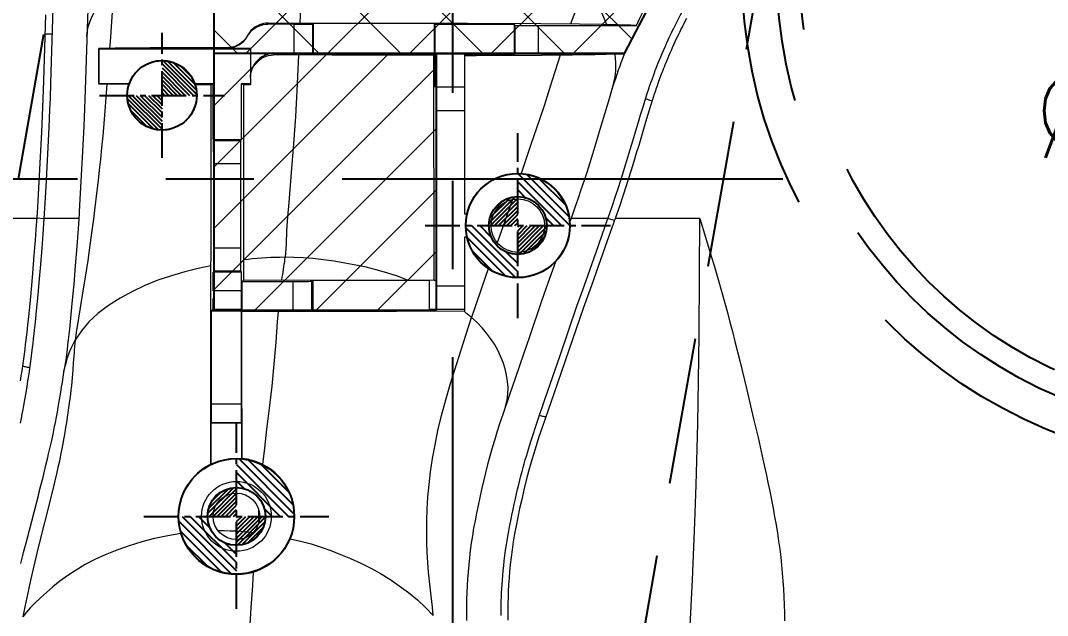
# Model space of a CAD drawing. Header units: inches. Extents: x 160917 to 162189, y -51061 to -50161.
# Drawn here: x 161493.75 to 161538.13, y -50495.07 to -50469.36 of the extents above; entities that cross this region are included whole.
import ezdxf

# ---------------------------------------------------------------- set-up
doc = ezdxf.new("R2010")
doc.units = ezdxf.units.IN
doc.header["$LTSCALE"] = 2
doc.header["$MEASUREMENT"] = 0
for name, pattern in [('CENTER', [50.8, 31.75, -6.35, 6.35, -6.35]), ('CENTER2', [1.125, 0.75, -0.125, 0.125, -0.125]), ('HIDDEN', [9.525, 6.35, -3.175])]:
    doc.linetypes.add(name, pattern=pattern)
doc.layers.get('0').update_dxf_attribs({"linetype": 'CONTINUOUS'})
for name, color, linetype in [('DEFAULT_1', 7, 'CENTER'), ('PIN', 4, 'CONTINUOUS'), ('SP', 3, 'CONTINUOUS'), ('y-cut', 7, 'CONTINUOUS'), ('壓塊', 157, 'CONTINUOUS')]:
    doc.layers.add(name, color=color, linetype=linetype)
for name, color, linetype, lineweight in [('dim', 3, 'CONTINUOUS', 15), ('PRODUCT', 1, 'CONTINUOUS', 15), ('截面', 191, 'CONTINUOUS', 15), ('枕位', 75, 'CONTINUOUS', 15)]:
    doc.layers.add(name, color=color, linetype=linetype, lineweight=lineweight)
doc.styles.get("Standard").update_dxf_attribs({"font": 'txt.shx', "width": 0.67})

# ---------------------------------------------------------------- blocks, each defined once
blk = doc.blocks.new('20160823.165622')
at = {"layer": '截面', "linetype": 'Continuous', "ltscale": 0.3}
h = blk.add_hatch(dxfattribs=at)
h.set_pattern_fill('ANSI31', color=256, scale=15, style=0)
h.set_pattern_definition([(45, (-3383.3948, 1002.8706), (-1.3258252, 1.3258252), [])])
h.paths.add_polyline_path([(-19.956, 8.321), (-19.956, -25.613), (-26.579, -25.613), (-26.579, -19.66), (-26.78, -19.66), (-26.887, -19.655), (-26.99, -19.638), (-27.091, -19.611), (-27.188, -19.574), (-27.283, -19.526), (-27.371, -19.469), (-27.452, -19.403), (-27.527, -19.327), (-27.594, -19.246), (-27.65, -19.158), (-27.699, -19.063), (-27.736, -18.966), (-27.763, -18.866), (-27.779, -18.762), (-27.785, -18.655), (-27.785, -17.942), (-30.173, -17.942), (-30.173, 5.306), (-29.472, 5.851, 0.714357), (-26.788, 6.771, 0.414214), (-28.288, 8.271), (-28.288, 9.159)])
h.paths.add_polyline_path([(-82.318, -15.099), (-82.318, -16.549), (-74.68, -16.549), (-74.68, -17.952), (-72.264, -17.952), (-72.264, 4.777, -0.888302), (-76.505, 8.261), (-82.519, 8.261), (-82.519, -15.099)])
h.paths.add_polyline_path([(-95.558, -42.617), (-85.936, -42.617), (-85.936, -31.519), (-95.558, -31.519)])
h = blk.add_hatch(dxfattribs=at)
h.set_pattern_fill('ANSI37', color=135, scale=20, style=0)
h.set_pattern_definition([(45, (-3383.3948, 1002.8706), (-1.767767, 1.767767), []), (135, (-3383.3948, 1002.8706), (-1.767767, -1.767767), [])])
h.paths.add_polyline_path([(-95.558, -26.096), (-95.558, -31.519), (-85.936, -31.519), (-77.808, -31.519), (-75.391, -26.881), (-75.896, -26.574), (-75.896, -19.66), (-74.68, -19.66), (-74.68, -17.952), (-74.68, -16.549), (-82.318, -16.549), (-82.318, -21.526), (-95.032, -21.526), (-95.032, -26.096)])
at = {"layer": 'y-cut', "linetype": 'ByBlock'}
for p, q in [((-95.558, -26.096), (-95.558, -42.617)), ((-77.808, -31.519), (-75.391, -26.881)), ((-77.808, -31.519), (-95.558, -31.519)), ((-85.936, -31.519), (-77.808, -31.519)), ((-85.936, -42.617), (-85.936, -31.519)), ((-95.558, -42.617), (-85.936, -42.617))]:
    blk.add_line(p, q, dxfattribs=at)
blk = doc.blocks.new('20151030.171830')
at = {"color": 8, "linetype": 'HIDDEN'}
blk.add_circle((0, 0), 21.5, dxfattribs=at)
at = {"layer": 'SP', "linetype": 'HIDDEN'}
for radius in [20, 19]:
    blk.add_circle((0, 0), radius, dxfattribs=at)
at = {"layer": 'dim', "insert": (-5.289, -6.05), "char_height": 4.0633, "attachment_point": 5}
blk.add_mtext('Ø40', dxfattribs=at)

msp = doc.modelspace()

# ---------------------------------------------------------------- hatches: boundary and pattern name
at = {"layer": 'PIN', "linetype": 'Continuous'}
h = msp.add_hatch(dxfattribs=at)
h.set_pattern_fill('ANSI31', color=3, angle=90, style=0)
h.set_pattern_definition([(135, (161705.14777, -50486.8329), (-0.08838835, -0.08838835), [])])
h.paths.add_polyline_path([(161499.866, -50472.593), (161498.366, -50472.593, 0.414214), (161499.866, -50474.093)])
h.paths.add_polyline_path([(161499.866, -50471.093), (161499.866, -50472.593), (161501.366, -50472.593, 0.414214)])
h = msp.add_hatch(dxfattribs=at)
h.set_pattern_fill('ANSI31', color=105, scale=2, angle=90, style=0)
h.set_pattern_definition([(135, (161720.52427, -50492.4609), (-0.1767767, -0.1767767), [])])
h.paths.add_polyline_path([(161515.242, -50475.971, -0.414214), (161517.492, -50478.221), (161517.742, -50478.221), (161516.492, -50478.221, 0.414214), (161515.242, -50476.971)])
h.paths.add_polyline_path([(161513.992, -50478.221, 0.414214), (161515.242, -50479.471), (161515.242, -50480.471, -0.414214), (161512.992, -50478.221)])
h = msp.add_hatch(dxfattribs=at)
h.set_pattern_fill('ANSI31', color=105, angle=90, style=0)
h.set_pattern_definition([(45, (161309.96022, -50492.4609), (0.08838835, -0.08838835), [])])
h.paths.add_polyline_path([(161515.242, -50478.221), (161516.492, -50478.221, -0.414214), (161515.242, -50479.471)])
h.paths.add_polyline_path([(161515.242, -50476.971), (161515.242, -50478.221), (161513.992, -50478.221, -0.414214)])
h = msp.add_hatch(dxfattribs=at)
h.set_pattern_fill('ANSI31', color=31, scale=2, angle=90, style=0)
h.set_pattern_definition([(135, (161708.36377, -50505.0234), (-0.1767767, -0.1767767), [])])
h.paths.add_polyline_path([(161503.082, -50488.284, -0.414214), (161505.582, -50490.784), (161504.332, -50490.784, 0.414214), (161503.082, -50489.534)])
h.paths.add_polyline_path([(161501.832, -50490.784, 0.414214), (161503.082, -50492.034), (161503.082, -50493.284, -0.414214), (161500.582, -50490.784)])
h = msp.add_hatch(dxfattribs=at)
h.set_pattern_fill('ANSI31', color=31, angle=90, style=0)
h.set_pattern_definition([(45, (161297.79972, -50505.0234), (0.08838835, -0.08838835), [])])
h.paths.add_polyline_path([(161503.082, -50490.784), (161504.332, -50490.784, -0.414214), (161503.082, -50492.034)])
h.paths.add_polyline_path([(161503.082, -50489.534), (161503.082, -50490.784), (161501.832, -50490.784, -0.414214)])

# ---------------------------------------------------------------- linework, layer by layer
at = {"layer": 'DEFAULT_1', "color": 2, "linetype": 'CENTER', "ltscale": 0.3}
for p, q in [((161512.428, -50533.438), (161512.428, -50426.499)), ((161526.696, -50476.211), (161489.036, -50476.211))]:
    msp.add_line(p, q, dxfattribs=at)
at = {"layer": 'PIN', "color": 3, "linetype": 'CENTER2'}
for p, q in [((161499.866, -50475.293), (161499.866, -50469.893)), ((161497.166, -50472.593), (161502.566, -50472.593))]:
    msp.add_line(p, q, dxfattribs=at)
at = {"layer": 'PIN', "color": 105, "linetype": 'CENTER2'}
for p, q in [((161515.242, -50482.221), (161515.242, -50474.221)), ((161511.242, -50478.221), (161519.242, -50478.221))]:
    msp.add_line(p, q, dxfattribs=at)
at = {"layer": 'PIN', "color": 31, "linetype": 'CENTER2'}
for p, q in [((161503.082, -50494.784), (161503.082, -50486.784)), ((161499.082, -50490.784), (161507.082, -50490.784))]:
    msp.add_line(p, q, dxfattribs=at)
at = {"layer": 'PIN', "color": 3, "linetype": 'Continuous'}
msp.add_circle((161499.866, -50472.593), 1.5, dxfattribs=at)
at = {"layer": 'PIN', "color": 105, "linetype": 'Continuous'}
for radius in [2.25, 1.25]:
    msp.add_circle((161515.242, -50478.221), radius, dxfattribs=at)
at = {"layer": 'PIN', "color": 31, "linetype": 'Continuous'}
for radius in [2.5, 1.25]:
    msp.add_circle((161503.082, -50490.784), radius, dxfattribs=at)
at = {"layer": 'PRODUCT', "linetype": 'ByBlock'}
for p, q in [((161502.103, -50474.503), (161502.103, -50465.361)), ((161505.947, -50465.757), (161505.823, -50469.468)), ((161522.27, -50466.145), (161519.853, -50470.784)), ((161495.176, -50468.113), (161495.053, -50472.065)), ((161497.721, -50468.803), (161497.683, -50469.412)), ((161494.76, -50471.971), (161494.845, -50469.12)), ((161505.564, -50469.521), (161504.437, -50469.521)), ((161504.438, -50469.516), (161504.443, -50469.499)), ((161504.443, -50469.499), (161504.45, -50469.472)), ((161504.45, -50469.472), (161509.062, -50469.463)), ((161505.564, -50469.521), (161505.564, -50470.784)), ((161506.368, -50469.514), (161506.416, -50469.49)), ((161506.368, -50469.514), (161506.368, -50470.784)), ((161511.637, -50469.49), (161506.416, -50469.49)), ((161506.416, -50470.83), (161506.416, -50469.49)), ((161509.062, -50469.463), (161513.074, -50469.469)), ((161511.668, -50469.521), (161511.637, -50469.49)), ((161511.637, -50470.83), (161511.637, -50469.49)), ((161511.668, -50469.521), (161515.085, -50469.521)), ((161511.668, -50472.241), (161511.668, -50469.521)), ((161513.074, -50469.469), (161516.232, -50469.488)), ((161515.133, -50469.569), (161515.085, -50469.521)), ((161515.085, -50469.521), (161515.085, -50470.841)), ((161515.133, -50470.784), (161515.133, -50469.569)), ((161516.138, -50469.578), (161520.364, -50469.578)), ((161516.138, -50470.784), (161516.138, -50469.578)), ((161516.232, -50469.488), (161517.908, -50469.507)), ((161517.908, -50469.507), (161518.935, -50469.523)), ((161520.366, -50469.577), (161520.364, -50469.578)), ((161494.821, -50469.933), (161495.117, -50469.942)), ((161503.558, -50470.038), (161503.564, -50470.004)), ((161497.136, -50472.107), (161497.137, -50470.568)), ((161497.847, -50470.559), (161497.137, -50470.568)), ((161497.152, -50470.583), (161497.137, -50470.568)), ((161497.152, -50470.583), (161503.685, -50470.583)), ((161497.152, -50472.091), (161497.152, -50470.583)), ((161499.344, -50470.547), (161497.847, -50470.559)), ((161502.68, -50470.534), (161499.344, -50470.547)), ((161502.68, -50470.555), (161502.68, -50470.534)), ((161502.68, -50470.555), (161503.685, -50470.555)), ((161503.685, -50470.555), (161503.685, -50471.804)), ((161521.479, -50470.787), (161521.545, -50470.634)), ((161502.103, -50470.784), (161511.637, -50470.784)), ((161504.712, -50470.79), (161503.685, -50470.784)), ((161505.564, -50470.799), (161504.69, -50470.799)), ((161504.69, -50470.799), (161504.69, -50470.849)), ((161507.198, -50470.855), (161504.69, -50470.849)), ((161505.564, -50470.799), (161506.368, -50470.806)), ((161506.406, -50470.786), (161506.368, -50470.795)), ((161506.368, -50470.806), (161506.398, -50470.821)), ((161511.637, -50470.83), (161506.416, -50470.83)), ((161511.613, -50470.854), (161507.198, -50470.855)), ((161511.634, -50480.585), (161511.613, -50470.854)), ((161511.668, -50470.784), (161519.853, -50470.784)), ((161511.725, -50480.596), (161511.725, -50470.784)), ((161512.931, -50470.841), (161515.085, -50470.841)), ((161512.931, -50470.841), (161512.931, -50477.719)), ((161515.09, -50470.785), (161515.133, -50470.789)), ((161515.133, -50470.793), (161515.113, -50470.813)), ((161516.138, -50470.784), (161515.133, -50470.793)), ((161517.595, -50470.854), (161516.271, -50470.87)), ((161518.577, -50470.837), (161517.595, -50470.854)), ((161519.065, -50470.826), (161518.577, -50470.837)), ((161519.279, -50470.821), (161519.065, -50470.826)), ((161519.412, -50470.816), (161519.279, -50470.821)), ((161519.518, -50470.813), (161519.412, -50470.816)), ((161519.468, -50470.982), (161519.451, -50470.815)), ((161519.607, -50470.809), (161519.518, -50470.813)), ((161519.659, -50470.806), (161519.607, -50470.809)), ((161519.706, -50470.804), (161519.659, -50470.806)), ((161519.747, -50470.801), (161519.706, -50470.804)), ((161519.783, -50470.966), (161519.711, -50471.16)), ((161519.853, -50470.784), (161519.772, -50470.995)), ((161519.834, -50470.832), (161519.853, -50470.785)), ((161519.853, -50470.784), (161519.853, -50470.785)), ((161521.313, -50471.189), (161521.364, -50471.064)), ((161521.364, -50471.064), (161521.419, -50470.93)), ((161521.419, -50470.93), (161521.479, -50470.787)), ((161519.715, -50471.148), (161519.649, -50471.33)), ((161521.148, -50471.615), (161521.184, -50471.52)), ((161521.184, -50471.52), (161521.223, -50471.418)), ((161521.223, -50471.418), (161521.266, -50471.307)), ((161521.266, -50471.307), (161521.313, -50471.189)), ((161503.685, -50471.85), (161503.685, -50472.142)), ((161521.016, -50471.978), (161521.057, -50471.865)), ((161521.057, -50471.865), (161521.1, -50471.746)), ((161521.1, -50471.746), (161521.148, -50471.615)), ((161521.368, -50471.883), (161521.312, -50472.037)), ((161521.427, -50471.722), (161521.368, -50471.883)), ((161494.733, -50472.741), (161494.76, -50471.971)), ((161495.053, -50472.065), (161495.03, -50472.721)), ((161496.55, -50472.353), (161496.52, -50473.157)), ((161497.152, -50472.091), (161497.136, -50472.107)), ((161497.446, -50472.111), (161497.136, -50472.107)), ((161498.444, -50472.091), (161497.152, -50472.091)), ((161498.434, -50472.121), (161497.446, -50472.111)), ((161502.077, -50472.091), (161501.287, -50472.091)), ((161501.302, -50472.136), (161501.287, -50472.091)), ((161501.982, -50472.138), (161501.302, -50472.136)), ((161501.982, -50472.138), (161501.967, -50487.392)), ((161501.982, -50472.138), (161502.077, -50472.091)), ((161502.077, -50474.503), (161502.077, -50472.091)), ((161503.384, -50472.141), (161503.283, -50472.091)), ((161503.685, -50472.091), (161503.283, -50472.091)), ((161503.283, -50472.091), (161503.283, -50474.503)), ((161503.685, -50472.142), (161503.384, -50472.141)), ((161503.384, -50472.141), (161503.385, -50480.573)), ((161512.931, -50472.241), (161511.668, -50472.241)), ((161511.725, -50473.246), (161511.716, -50472.241)), ((161520.861, -50472.432), (161520.887, -50472.354)), ((161520.887, -50472.354), (161520.913, -50472.276)), ((161520.913, -50472.276), (161520.939, -50472.2)), ((161520.939, -50472.2), (161520.977, -50472.088)), ((161520.977, -50472.088), (161521.016, -50471.978)), ((161521.26, -50472.186), (161521.21, -50472.332)), ((161521.312, -50472.037), (161521.26, -50472.186)), ((161494.703, -50473.471), (161494.733, -50472.741)), ((161495.03, -50472.721), (161495.011, -50473.202)), ((161519.184, -50472.751), (161518.987, -50473.403)), ((161520.641, -50473.131), (161520.742, -50472.807)), ((161520.742, -50472.807), (161520.823, -50472.55)), ((161521.045, -50472.838), (161520.76, -50472.748)), ((161520.823, -50472.55), (161520.861, -50472.432)), ((161521.091, -50472.692), (161520.964, -50473.094)), ((161521.138, -50472.548), (161521.091, -50472.692)), ((161495.011, -50473.202), (161494.976, -50473.989)), ((161496.52, -50473.157), (161496.486, -50473.925)), ((161511.725, -50473.246), (161512.931, -50473.246)), ((161520.548, -50473.433), (161520.641, -50473.131)), ((161520.964, -50473.094), (161520.862, -50473.424)), ((161494.67, -50474.164), (161494.703, -50473.471)), ((161505.635, -50473.502), (161505.548, -50474.682)), ((161518.987, -50473.403), (161518.79, -50474.072)), ((161520.161, -50474.739), (161520.471, -50473.688)), ((161520.471, -50473.688), (161520.548, -50473.433)), ((161520.862, -50473.424), (161520.762, -50473.755)), ((161494.51, -50477.152), (161494.67, -50474.164)), ((161494.976, -50473.989), (161494.841, -50476.55)), ((161496.486, -50473.925), (161496.432, -50475.013)), ((161518.79, -50474.072), (161518.688, -50474.417)), ((161520.762, -50473.755), (161520.466, -50474.754)), ((161502.077, -50474.503), (161503.283, -50474.503)), ((161502.103, -50475.543), (161502.094, -50474.538)), ((161502.103, -50474.538), (161503.265, -50474.538)), ((161502.103, -50480.196), (161502.103, -50474.538)), ((161503.265, -50474.538), (161503.283, -50474.503)), ((161518.688, -50474.417), (161518.47, -50475.128)), ((161496.432, -50475.013), (161496.306, -50477.34)), ((161505.548, -50474.682), (161505.45, -50475.926)), ((161520.044, -50475.125), (161520.161, -50474.739)), ((161520.466, -50474.754), (161520.363, -50475.096)), ((161519.912, -50475.552), (161520.044, -50475.125)), ((161520.253, -50475.454), (161520.135, -50475.831)), ((161520.363, -50475.096), (161520.253, -50475.454)), ((161502.103, -50475.543), (161503.256, -50475.543)), ((161503.256, -50475.543), (161503.256, -50479.191)), ((161519.761, -50476.031), (161519.912, -50475.552)), ((161520.135, -50475.831), (161520.007, -50476.235)), ((161519.588, -50476.571), (161519.761, -50476.031)), ((161520.007, -50476.235), (161519.791, -50476.902)), ((161494.841, -50476.55), (161494.802, -50477.245)), ((161519.462, -50476.955), (161519.588, -50476.571)), ((161494.479, -50477.664), (161494.51, -50477.152)), ((161494.802, -50477.245), (161494.761, -50477.91)), ((161515.007, -50477.09), (161514.354, -50478.961)), ((161519.331, -50477.347), (161519.462, -50476.955)), ((161519.791, -50476.902), (161519.63, -50477.389)), ((161494.431, -50478.392), (161494.479, -50477.664)), ((161496.306, -50477.34), (161496.268, -50477.958)), ((161512.931, -50477.719), (161513.038, -50477.719)), ((161519.139, -50477.91), (161519.203, -50477.725)), ((161519.203, -50477.725), (161519.331, -50477.347)), ((161519.63, -50477.389), (161519.453, -50477.91)), ((161494.464, -50477.89), (161494.761, -50477.91)), ((161494.761, -50477.91), (161494.715, -50478.586)), ((161496.273, -50477.91), (161494.761, -50477.91)), ((161496.268, -50477.958), (161496.228, -50478.555)), ((161517.546, -50477.91), (161517.497, -50478.048)), ((161519.139, -50477.91), (161517.546, -50477.91)), ((161518.629, -50479.363), (161519.139, -50477.91)), ((161519.453, -50477.91), (161519.11, -50478.886)), ((161519.419, -50478.006), (161519.139, -50477.91)), ((161494.398, -50478.852), (161494.431, -50478.392)), ((161494.715, -50478.586), (161494.67, -50479.194)), ((161496.228, -50478.555), (161496.185, -50479.131)), ((161496.853, -50478.335), (161496.752, -50479.062)), ((161494.347, -50479.498), (161494.398, -50478.852)), ((161496.752, -50479.062), (161496.654, -50479.735)), ((161513.038, -50478.724), (161512.931, -50478.724)), ((161512.931, -50478.724), (161512.931, -50481.916)), ((161494.283, -50480.282), (161494.347, -50479.498)), ((161494.67, -50479.194), (161494.613, -50479.908)), ((161496.185, -50479.131), (161496.119, -50479.956)), ((161502.103, -50479.191), (161502.094, -50480.196)), ((161503.256, -50479.191), (161502.103, -50479.191)), ((161494.613, -50479.908), (161494.547, -50480.68)), ((161496.654, -50479.735), (161496.558, -50480.368)), ((161516.873, -50479.787), (161516.617, -50480.502)), ((161494.236, -50480.814), (161494.283, -50480.282)), ((161496.558, -50480.368), (161496.465, -50480.957)), ((161503.283, -50480.231), (161502.077, -50480.231)), ((161502.077, -50481.042), (161502.077, -50480.231)), ((161503.265, -50480.196), (161502.103, -50480.196)), ((161502.103, -50481.881), (161502.103, -50480.231)), ((161503.265, -50480.196), (161503.283, -50480.231)), ((161503.283, -50480.231), (161503.283, -50481.042)), ((161505.081, -50480.332), (161505.136, -50479.999)), ((161513.962, -50480.085), (161513.845, -50480.425)), ((161494.162, -50481.599), (161494.236, -50480.814)), ((161494.547, -50480.68), (161494.499, -50481.218)), ((161503.325, -50480.633), (161503.385, -50480.573)), ((161503.325, -50480.633), (161505.534, -50480.633)), ((161503.325, -50481.881), (161503.325, -50480.633)), ((161503.385, -50480.573), (161507.59, -50480.571)), ((161505.534, -50481.881), (161505.534, -50480.633)), ((161506.338, -50480.626), (161506.398, -50480.596)), ((161506.338, -50481.881), (161506.338, -50480.626)), ((161511.423, -50480.596), (161506.398, -50480.596)), ((161506.398, -50481.918), (161506.398, -50480.596)), ((161507.59, -50480.571), (161511.634, -50480.585)), ((161511.423, -50481.918), (161511.423, -50480.596)), ((161511.712, -50480.596), (161511.646, -50480.596)), ((161511.712, -50481.852), (161511.712, -50480.596)), ((161512.931, -50480.843), (161511.725, -50480.843)), ((161513.845, -50480.425), (161513.244, -50482.191)), ((161516.617, -50480.502), (161516.459, -50480.951)), ((161494.499, -50481.218), (161494.433, -50481.909)), ((161496.029, -50481.005), (161495.96, -50481.745)), ((161496.465, -50480.957), (161496.212, -50482.5)), ((161503.283, -50481.042), (161502.077, -50481.042)), ((161516.459, -50480.951), (161516.272, -50481.491)), ((161517.798, -50481.7), (161517.989, -50481.155)), ((161494.109, -50482.142), (161494.162, -50481.599)), ((161516.272, -50481.491), (161515.75, -50483.025)), ((161517.088, -50483.785), (161517.798, -50481.7)), ((161494.072, -50482.503), (161494.109, -50482.142)), ((161494.433, -50481.909), (161494.384, -50482.398)), ((161495.96, -50481.745), (161495.912, -50482.226)), ((161502.07, -50481.846), (161502.007, -50481.908)), ((161502.007, -50481.908), (161503.283, -50481.908)), ((161502.007, -50485.939), (161502.007, -50481.908)), ((161503.29, -50481.846), (161502.07, -50481.846)), ((161511.725, -50481.881), (161502.103, -50481.881)), ((161503.316, -50481.941), (161503.283, -50481.908)), ((161503.283, -50481.908), (161503.283, -50485.939)), ((161510, -50481.934), (161503.316, -50481.941)), ((161503.316, -50483.96), (161503.316, -50481.941)), ((161506.18, -50481.884), (161506.127, -50481.884)), ((161506.338, -50481.888), (161506.18, -50481.884)), ((161506.398, -50481.881), (161506.338, -50481.885)), ((161506.338, -50481.888), (161506.384, -50481.911)), ((161512.931, -50481.916), (161510, -50481.934)), ((161511.712, -50481.852), (161511.423, -50481.852)), ((161512.931, -50481.848), (161511.725, -50481.848)), ((161511.725, -50481.881), (161511.725, -50481.852)), ((161494.384, -50482.398), (161494.348, -50482.742)), ((161495.912, -50482.226), (161495.864, -50482.696)), ((161512.995, -50482.954), (161513.244, -50482.191)), ((161493.999, -50483.151), (161494.024, -50482.942)), ((161494.33, -50482.9), (161494.305, -50483.12)), ((161494.348, -50482.742), (161494.33, -50482.9)), ((161512.323, -50485.085), (161512.995, -50482.954)), ((161493.948, -50483.563), (161493.974, -50483.357)), ((161493.974, -50483.357), (161493.999, -50483.151)), ((161494.259, -50483.501), (161494.231, -50483.722)), ((161494.282, -50483.319), (161494.259, -50483.501)), ((161494.305, -50483.12), (161494.282, -50483.319)), ((161493.865, -50484.178), (161493.907, -50483.871)), ((161493.907, -50483.871), (161493.948, -50483.563)), ((161494.231, -50483.722), (161494.197, -50483.971)), ((161496.065, -50483.722), (161496.034, -50484.158)), ((161516.414, -50485.734), (161517.088, -50483.785)), ((161493.819, -50484.494), (161493.865, -50484.178)), ((161494.091, -50484.344), (161494.144, -50484.352)), ((161494.155, -50484.274), (161494.12, -50484.523)), ((161494.197, -50483.971), (161494.155, -50484.274)), ((161495.704, -50484.027), (161495.645, -50484.446)), ((161503.328, -50488.283), (161503.316, -50483.96)), ((161493.753, -50484.932), (161493.787, -50484.712)), ((161493.787, -50484.712), (161493.819, -50484.494)), ((161494.091, -50484.715), (161494.058, -50484.932)), ((161494.12, -50484.523), (161494.091, -50484.715)), ((161495.564, -50484.99), (161495.596, -50484.777)), ((161495.596, -50484.777), (161495.645, -50484.446)), ((161515.137, -50484.785), (161514.877, -50485.537)), ((161494.02, -50485.176), (161493.975, -50485.448)), ((161494.058, -50484.932), (161494.02, -50485.176)), ((161495.495, -50485.42), (161495.53, -50485.205)), ((161495.53, -50485.205), (161495.564, -50484.99)), ((161493.975, -50485.448), (161493.924, -50485.75)), ((161495.441, -50485.741), (161495.495, -50485.42)), ((161514.877, -50485.537), (161514.589, -50486.388)), ((161493.881, -50485.998), (161493.849, -50486.174)), ((161493.924, -50485.75), (161493.881, -50485.998)), ((161495.347, -50486.278), (161495.386, -50486.061)), ((161495.386, -50486.061), (161495.441, -50485.741)), ((161503.283, -50485.939), (161502.007, -50485.939)), ((161516.107, -50486.634), (161516.414, -50485.734)), ((161493.777, -50486.555), (161493.737, -50486.76)), ((161493.815, -50486.36), (161493.777, -50486.555)), ((161493.849, -50486.174), (161493.815, -50486.36)), ((161495.261, -50486.735), (161495.306, -50486.502)), ((161495.306, -50486.502), (161495.347, -50486.278)), ((161516.226, -50486.444), (161516.177, -50486.429)), ((161516.273, -50486.457), (161516.226, -50486.444)), ((161495.159, -50487.234), (161495.212, -50486.978)), ((161495.212, -50486.978), (161495.261, -50486.735)), ((161502.001, -50486.742), (161501.99, -50486.764)), ((161503.3, -50486.764), (161501.99, -50486.764)), ((161501.99, -50488.521), (161501.99, -50486.764)), ((161503.29, -50486.742), (161502.001, -50486.742)), ((161503.29, -50486.742), (161503.3, -50486.764)), ((161503.3, -50486.764), (161503.3, -50488.281)), ((161515.916, -50487.211), (161515.995, -50486.969)), ((161515.995, -50486.969), (161516.107, -50486.634)), ((161495.1, -50487.504), (161495.159, -50487.234)), ((161501.967, -50487.392), (161501.962, -50488.535)), ((161515.746, -50487.743), (161515.833, -50487.469)), ((161515.833, -50487.469), (161515.916, -50487.211)), ((161495.036, -50487.788), (161495.1, -50487.504)), ((161504.226, -50488.547), (161504.306, -50487.832)), ((161494.853, -50488.567), (161494.93, -50488.243)), ((161494.726, -50489.084), (161494.853, -50488.567)), ((161494.633, -50489.451), (161494.726, -50489.084)), ((161495.306, -50488.942), (161495.172, -50489.5)), ((161494.534, -50489.838), (161494.633, -50489.451)), ((161495.172, -50489.5), (161494.956, -50490.377)), ((161494.534, -50489.838), (161494.019, -50491.786)), ((161494.956, -50490.377), (161494.631, -50491.674)), ((161494.019, -50491.786), (161493.867, -50492.367)), ((161494.631, -50491.674), (161494.462, -50492.371)), ((161493.867, -50492.367), (161493.753, -50492.814)), ((161494.462, -50492.371), (161494.198, -50493.49)), ((161503.786, -50493.774), (161503.824, -50493.184)), ((161503.719, -50494.74), (161503.786, -50493.774)), ((161503.674, -50495.46), (161503.719, -50494.74)), ((161511.587, -50495.066), (161511.55, -50494.714))]:
    msp.add_line(p, q, dxfattribs=at)
for points in [[(161496.786, -50465.587), (161496.733, -50466.79), (161496.687, -50467.993), (161496.55, -50472.353)], [(161520.366, -50469.577), (161520.514, -50469.261), (161520.755, -50468.776), (161521.01, -50468.289), (161521.285, -50467.788), (161521.582, -50467.279), (161521.643, -50467.177)], [(161496.62, -50470.057), (161496.634, -50469.873), (161496.68, -50469.627), (161496.756, -50469.384), (161496.86, -50469.14), (161496.991, -50468.893), (161497.15, -50468.641), (161497.333, -50468.383), (161497.539, -50468.12), (161497.773, -50467.857)], [(161519.09, -50469.526), (161519.005, -50469.327), (161518.917, -50469.132), (161518.826, -50468.945), (161518.731, -50468.765), (161518.629, -50468.593), (161518.521, -50468.43), (161518.407, -50468.272), (161518.285, -50468.12), (161518.152, -50467.98)], [(161517.885, -50468.6), (161517.812, -50468.773), (161517.739, -50468.951), (161517.667, -50469.132), (161517.595, -50469.316), (161517.525, -50469.501)], [(161522.532, -50469.273), (161522.449, -50469.432), (161522.369, -50469.586), (161522.293, -50469.736), (161522.222, -50469.881), (161522.153, -50470.021), (161522.089, -50470.157), (161522.028, -50470.287), (161521.97, -50470.414), (161521.915, -50470.536), (161521.863, -50470.654), (161521.813, -50470.768), (161521.766, -50470.878), (161521.721, -50470.984), (161521.678, -50471.087), (161521.637, -50471.186), (161521.598, -50471.282), (161521.561, -50471.376), (161521.525, -50471.466), (161521.491, -50471.554), (161521.427, -50471.722)], [(161521.545, -50470.634), (161521.617, -50470.468), (161521.656, -50470.381), (161521.697, -50470.29), (161521.739, -50470.197), (161521.784, -50470.1), (161521.831, -50470.001), (161521.88, -50469.898), (161521.931, -50469.793), (161521.984, -50469.684), (161522.04, -50469.573), (161522.097, -50469.461), (161522.155, -50469.347), (161522.215, -50469.232), (161522.275, -50469.119), (161522.335, -50469.007)], [(161497.683, -50469.412), (161497.623, -50470.282), (161497.602, -50470.562)], [(161503.558, -50470.038), (161503.606, -50469.961), (161503.659, -50469.89), (161503.718, -50469.824), (161503.782, -50469.763), (161503.853, -50469.708), (161503.927, -50469.66), (161504.005, -50469.618), (161504.087, -50469.584), (161504.172, -50469.557), (161504.258, -50469.537), (161504.346, -50469.525), (161504.437, -50469.521)], [(161504.45, -50469.472), (161504.353, -50469.477), (161504.258, -50469.492), (161504.165, -50469.514), (161504.077, -50469.545), (161503.992, -50469.584), (161503.913, -50469.629), (161503.84, -50469.681), (161503.772, -50469.737), (161503.711, -50469.798), (161503.656, -50469.864), (161503.607, -50469.932)], [(161518.935, -50469.523), (161519.578, -50469.536), (161519.783, -50469.541), (161519.964, -50469.547), (161520.119, -50469.553), (161520.237, -50469.559), (161520.316, -50469.565), (161520.358, -50469.571), (161520.366, -50469.577)], [(161503.607, -50469.932), (161503.52, -50470.078), (161503.469, -50470.149), (161503.413, -50470.215), (161503.35, -50470.276), (161503.283, -50470.331), (161503.21, -50470.382), (161503.132, -50470.425), (161503.05, -50470.463), (161502.963, -50470.493), (161502.872, -50470.515), (161502.777, -50470.529), (161502.68, -50470.534)], [(161503.685, -50471.85), (161503.69, -50471.75), (161503.705, -50471.651), (161503.73, -50471.553), (161503.765, -50471.458), (161503.809, -50471.366), (161503.863, -50471.279), (161503.927, -50471.197), (161503.999, -50471.122), (161504.079, -50471.054), (161504.166, -50470.994), (161504.261, -50470.943), (161504.362, -50470.903), (161504.467, -50470.873), (161504.577, -50470.855), (161504.69, -50470.849)], [(161504.099, -50470.991), (161504.018, -50471.057), (161503.943, -50471.132), (161503.877, -50471.213), (161503.82, -50471.301), (161503.772, -50471.396), (161503.734, -50471.494), (161503.707, -50471.594), (161503.691, -50471.697), (161503.685, -50471.804)], [(161504.484, -50470.819), (161504.379, -50470.848), (161504.28, -50470.887), (161504.186, -50470.935), (161504.099, -50470.991)], [(161504.712, -50470.79), (161504.595, -50470.8), (161504.484, -50470.819)], [(161505.767, -50470.852), (161505.698, -50472.394), (161505.67, -50472.941), (161505.635, -50473.502)], [(161516.271, -50470.87), (161513.443, -50470.89), (161512.931, -50470.892)], [(161517.068, -50470.861), (161516.732, -50471.942), (161516.559, -50472.488), (161516.38, -50473.041), (161516.194, -50473.601)], [(161519.286, -50472.418), (161519.342, -50472.227), (161519.39, -50472.041), (161519.43, -50471.858), (161519.458, -50471.68), (161519.474, -50471.504), (161519.48, -50471.328), (161519.479, -50471.153), (161519.468, -50470.982)], [(161519.851, -50470.787), (161519.849, -50470.788), (161519.845, -50470.789), (161519.841, -50470.791), (161519.835, -50470.792), (161519.828, -50470.793), (161519.819, -50470.795), (161519.808, -50470.796), (161519.795, -50470.797), (161519.781, -50470.798), (161519.765, -50470.8), (161519.747, -50470.801)], [(161519.853, -50470.785), (161519.852, -50470.785), (161519.852, -50470.786)], [(161519.649, -50471.33), (161519.584, -50471.512), (161519.521, -50471.694), (161519.459, -50471.877), (161519.398, -50472.061), (161519.339, -50472.246), (161519.184, -50472.751)], [(161497.488, -50472.112), (161497.396, -50473.266), (161497.351, -50473.816), (161497.304, -50474.346), (161497.255, -50474.856), (161497.206, -50475.347), (161497.157, -50475.822), (161497.106, -50476.279), (161497.056, -50476.718)], [(161521.21, -50472.332), (161521.185, -50472.404), (161521.138, -50472.548)], [(161516.194, -50473.601), (161515.796, -50474.765), (161515.391, -50475.965)], [(161518.47, -50475.128), (161518.232, -50475.879), (161518.105, -50476.271), (161517.972, -50476.67), (161517.835, -50477.076), (161517.693, -50477.489), (161517.546, -50477.91)], [(161505.45, -50475.926), (161505.342, -50477.217), (161505.291, -50477.841), (161505.253, -50478.44), (161505.227, -50479.026), (161505.19, -50479.591)], [(161497.056, -50476.718), (161496.954, -50477.551), (161496.904, -50477.949), (161496.853, -50478.335)], [(161519.11, -50478.886), (161518.419, -50480.811), (161518.08, -50481.765)], [(161517.989, -50481.155), (161518.189, -50480.594), (161518.629, -50479.363)], [(161496.119, -50479.956), (161496.052, -50480.748), (161496.029, -50481.005)], [(161505.19, -50479.591), (161504.975, -50479.593), (161504.766, -50479.598), (161504.564, -50479.605), (161504.367, -50479.615), (161504.174, -50479.627), (161503.98, -50479.642), (161503.783, -50479.659), (161503.584, -50479.679), (161503.385, -50479.703)], [(161505.136, -50479.999), (161505.152, -50479.893), (161505.167, -50479.79), (161505.18, -50479.689), (161505.19, -50479.591)], [(161510.478, -50480.579), (161510.038, -50480.411), (161509.582, -50480.259), (161509.126, -50480.127), (161508.685, -50480.018), (161508.236, -50479.926), (161507.773, -50479.843), (161507.302, -50479.764), (161506.84, -50479.697), (161506.387, -50479.648), (161505.962, -50479.618), (161505.57, -50479.598), (161505.19, -50479.591)], [(161501.98, -50479.959), (161501.429, -50480.082), (161500.851, -50480.224), (161500.271, -50480.388), (161499.69, -50480.579), (161499.124, -50480.805), (161498.584, -50481.067), (161498.053, -50481.355), (161497.55, -50481.675), (161497.1, -50482.018), (161496.711, -50482.385), (161496.386, -50482.771), (161496.115, -50483.172)], [(161505.045, -50480.57), (161505.063, -50480.45), (161505.081, -50480.332)], [(161504.796, -50483.265), (161504.863, -50482.366), (161504.897, -50481.943)], [(161513.244, -50482.191), (161513.209, -50482.161), (161513.174, -50482.132), (161513.139, -50482.103), (161513.103, -50482.075), (161513.067, -50482.048), (161513.031, -50482.018), (161512.993, -50481.986), (161512.955, -50481.952), (161512.916, -50481.916)], [(161518.08, -50481.765), (161517.111, -50484.575), (161516.793, -50485.487), (161516.305, -50486.901)], [(161494.024, -50482.942), (161494.036, -50482.836), (161494.072, -50482.503)], [(161496.212, -50482.5), (161496.175, -50482.733), (161496.143, -50482.957), (161496.115, -50483.172)], [(161514.707, -50486.037), (161514.778, -50485.764), (161514.817, -50485.491), (161514.822, -50485.221), (161514.798, -50484.953), (161514.754, -50484.681), (161514.69, -50484.405), (161514.606, -50484.13), (161514.5, -50483.863), (161514.373, -50483.603), (161514.228, -50483.349), (161514.067, -50483.101), (161513.893, -50482.862), (161513.702, -50482.634), (161513.489, -50482.411), (161513.244, -50482.191)], [(161495.864, -50482.696), (161495.813, -50483.154), (161495.787, -50483.376), (161495.761, -50483.595), (161495.733, -50483.812), (161495.704, -50484.027)], [(161515.75, -50483.025), (161515.488, -50483.778), (161515.137, -50484.785)], [(161495.612, -50484.667), (161495.645, -50484.48), (161495.687, -50484.296), (161495.736, -50484.113), (161495.788, -50483.936), (161495.844, -50483.768), (161495.903, -50483.611), (161495.968, -50483.459), (161496.038, -50483.313), (161496.115, -50483.172)], [(161496.115, -50483.172), (161496.1, -50483.307), (161496.087, -50483.443), (161496.075, -50483.582), (161496.065, -50483.722)], [(161504.306, -50487.832), (161504.403, -50487.018), (161504.458, -50486.573), (161504.514, -50486.111), (161504.569, -50485.638), (161504.62, -50485.162), (161504.669, -50484.686), (161504.715, -50484.209), (161504.759, -50483.733), (161504.796, -50483.265)], [(161493.851, -50484.277), (161493.86, -50484.284), (161493.881, -50484.294), (161493.911, -50484.304), (161493.948, -50484.315), (161493.991, -50484.325), (161494.039, -50484.335), (161494.091, -50484.344)], [(161496.034, -50484.158), (161496.01, -50484.467), (161495.996, -50484.628), (161495.981, -50484.793), (161495.965, -50484.963), (161495.948, -50485.138), (161495.929, -50485.32), (161495.908, -50485.508), (161495.885, -50485.701), (161495.86, -50485.898), (161495.832, -50486.099), (161495.803, -50486.304), (161495.771, -50486.513), (161495.737, -50486.726), (161495.702, -50486.943), (161495.664, -50487.165), (161495.624, -50487.393), (161495.582, -50487.629), (161495.536, -50487.873), (161495.486, -50488.129), (161495.43, -50488.395), (161495.37, -50488.667), (161495.306, -50488.942)], [(161511.55, -50494.714), (161511.464, -50493.974), (161511.422, -50493.59), (161511.382, -50493.189), (161511.347, -50492.771), (161511.322, -50492.34), (161511.308, -50491.897), (161511.304, -50491.44), (161511.31, -50490.969), (161511.327, -50490.476), (161511.358, -50489.956), (161511.405, -50489.412), (161511.471, -50488.855), (161511.558, -50488.284), (161511.664, -50487.695), (161511.792, -50487.075), (161511.947, -50486.423), (161512.126, -50485.755), (161512.323, -50485.085)], [(161514.589, -50486.388), (161514.472, -50486.743), (161514.356, -50487.101), (161514.244, -50487.462), (161514.136, -50487.823), (161514.033, -50488.186), (161513.935, -50488.549), (161513.843, -50488.91), (161513.756, -50489.267), (161513.675, -50489.621), (161513.597, -50489.969), (161513.525, -50490.31), (161513.457, -50490.645), (161513.393, -50490.975), (161513.333, -50491.301), (161513.279, -50491.623), (161513.23, -50491.941), (161513.188, -50492.258), (161513.152, -50492.571), (161513.121, -50492.877), (161513.094, -50493.18), (161513.072, -50493.48), (161513.053, -50493.777), (161513.038, -50494.076), (161513.027, -50494.376), (161513.021, -50494.676), (161513.02, -50494.977), (161513.022, -50495.279)], [(161516.45, -50486.478), (161516.443, -50486.48), (161516.422, -50486.482), (161516.393, -50486.48), (161516.358, -50486.476), (161516.318, -50486.468), (161516.273, -50486.457)], [(161516.305, -50486.901), (161516.139, -50487.398), (161515.987, -50487.879), (161515.848, -50488.342), (161515.722, -50488.79), (161515.607, -50489.224), (161515.503, -50489.645), (161515.409, -50490.051), (161515.321, -50490.444), (161515.241, -50490.824), (161515.168, -50491.191), (161515.102, -50491.546), (161515.044, -50491.89), (161514.995, -50492.224), (161514.953, -50492.548), (161514.918, -50492.862), (161514.889, -50493.166), (161514.865, -50493.46), (161514.846, -50493.744), (161514.832, -50494.018), (161514.821, -50494.284), (161514.815, -50494.542), (161514.813, -50494.79), (161514.813, -50495.032), (161514.816, -50495.266)], [(161494.93, -50488.243), (161494.967, -50488.088), (161495.036, -50487.788)], [(161514.518, -50495.071), (161514.519, -50494.92), (161514.52, -50494.764), (161514.523, -50494.604), (161514.527, -50494.439), (161514.533, -50494.269), (161514.541, -50494.093), (161514.551, -50493.913), (161514.563, -50493.727), (161514.577, -50493.535), (161514.593, -50493.336), (161514.611, -50493.131), (161514.632, -50492.919), (161514.656, -50492.701), (161514.683, -50492.475), (161514.715, -50492.241), (161514.752, -50491.997), (161514.793, -50491.745), (161514.838, -50491.492), (161514.886, -50491.236), (161514.937, -50490.978), (161514.987, -50490.728), (161515.038, -50490.488), (161515.088, -50490.256), (161515.138, -50490.032), (161515.187, -50489.817), (161515.235, -50489.611), (161515.284, -50489.412), (161515.331, -50489.219), (161515.379, -50489.033), (161515.426, -50488.853), (161515.473, -50488.678), (161515.52, -50488.51), (161515.566, -50488.346), (161515.612, -50488.188), (161515.657, -50488.035), (161515.702, -50487.887), (161515.746, -50487.743)], [(161504.058, -50491.021), (161504.057, -50490.942), (161504.055, -50490.862), (161504.054, -50490.782), (161504.054, -50490.701), (161504.055, -50490.619), (161504.056, -50490.537)], [(161503.795, -50491.492), (161503.535, -50491.464), (161503.287, -50491.443), (161503.045, -50491.429), (161502.802, -50491.42), (161502.553, -50491.416), (161502.301, -50491.416)], [(161500.683, -50491.532), (161500.113, -50491.628), (161499.539, -50491.748), (161498.992, -50491.888), (161498.449, -50492.055), (161497.911, -50492.244), (161497.415, -50492.442), (161496.962, -50492.648), (161496.541, -50492.87), (161496.151, -50493.104), (161495.791, -50493.345), (161495.456, -50493.587), (161495.15, -50493.829), (161494.868, -50494.072), (161494.612, -50494.307), (161494.386, -50494.525), (161494.188, -50494.727), (161494.012, -50494.922), (161493.847, -50495.129)], [(161505.401, -50491.749), (161505.856, -50491.855), (161506.306, -50491.978), (161506.745, -50492.114), (161507.161, -50492.262), (161507.581, -50492.426), (161508.016, -50492.611), (161508.456, -50492.811), (161508.886, -50493.025), (161509.311, -50493.255), (161509.716, -50493.501), (161510.113, -50493.781), (161510.514, -50494.081), (161510.901, -50494.392), (161511.253, -50494.717), (161511.587, -50495.066)], [(161494.198, -50493.49), (161494.108, -50493.885), (161494.02, -50494.287), (161493.933, -50494.7), (161493.847, -50495.129)]]:
    msp.add_lwpolyline(points, dxfattribs=at)
for centre, radius in [((161515.242, -50478.221), 2.261), ((161515.242, -50478.221), 1.156), ((161503.082, -50490.784), 1.508), ((161503.082, -50490.784), 1.005)]:
    msp.add_circle(centre, radius, dxfattribs=at)
for centre, radius, start, end in [((161499.866, -50472.593), 1.508, 19.4712, 160.5288), ((161499.866, -50472.593), 1.508, 161.7546, 17.6662), ((161503.082, -50490.784), 2.513, 116.4704, 84.3796)]:
    msp.add_arc(centre, radius, start, end, dxfattribs=at)
for centre, major_axis, ratio, start_param, end_param in [((161505.564, -50469.514), (0.804, 0), 0.008727, -1.570796, -0.017453), ((161516.138, -50469.569), (1.005, 0), 0.008727, -3.132866, -1.570796), ((161502.68, -50469.55), (0, -1.005), 0.99999, 0, 1.06348), ((161503.265, -50475.543), (0, 1.005), 0.008727, 0.017453, 1.570796), ((161503.265, -50479.191), (0, 1.005), 0.008727, 1.570796, 3.124139), ((161505.534, -50480.626), (0.804, 0), 0.008727, -1.570796, -0.017453), ((161503.29, -50481.042), (0, 0.804), 0.008727, -4.712389, -3.150319), ((161502.07, -50481.042), (0, 0.804), 0.008727, -3.132866, -1.98744), ((161502, -50485.939), (0, 0.804), 0.008727, -3.124139, -1.570796), ((161503.29, -50485.939), (0, 0.804), 0.008727, -4.712389, -3.159046)]:
    msp.add_ellipse(centre, major_axis=major_axis, ratio=ratio, start_param=start_param, end_param=end_param, dxfattribs=at)
at = {"layer": '壓塊', "color": 153, "linetype": 'HIDDEN', "ltscale": 0.5}
msp.add_lwpolyline([(161531.176, -50436.214), (161516.59, -50518.937, -0.414214), (161507.322, -50525.427), (161493.535, -50522.996, -0.414214), (161487.045, -50513.728), (161501.632, -50431.004, -0.414214), (161510.899, -50424.515), (161524.687, -50426.946, -0.414214)], format="xyb", close=True, dxfattribs=at)
at = {"layer": '枕位', "linetype": 'ByBlock', "ltscale": 0.3}
for p, q in [((161494.463, -50477.91), (161481.134, -50477.91)), ((161523.103, -50477.91), (161519.453, -50477.91)), ((161523.096, -50480.334), (161523.103, -50477.91)), ((161523.103, -50477.91), (161523.358, -50478.726)), ((161523.076, -50482.95), (161523.096, -50480.334)), ((161523.052, -50484.923), (161523.076, -50482.95)), ((161524.62, -50483.222), (161524.829, -50484.062)), ((161524.829, -50484.062), (161525.136, -50485.324)), ((161523.021, -50486.757), (161523.052, -50484.923)), ((161525.136, -50485.324), (161525.433, -50486.571)), ((161525.433, -50486.571), (161525.623, -50487.384)), ((161522.95, -50489.417), (161522.982, -50488.382)), ((161522.891, -50491.028), (161522.95, -50489.417)), ((161522.785, -50493.521), (161522.891, -50491.028)), ((161522.345, -50502.868), (161522.785, -50493.521))]:
    msp.add_line(p, q, dxfattribs=at)
for points in [[(161523.358, -50478.726), (161523.604, -50479.538), (161523.724, -50479.942), (161523.842, -50480.347), (161523.958, -50480.753), (161524.073, -50481.159), (161524.186, -50481.568), (161524.297, -50481.978), (161524.406, -50482.39), (161524.514, -50482.804), (161524.62, -50483.222)], [(161522.982, -50488.382), (161522.996, -50487.864), (161523.021, -50486.757)], [(161525.623, -50487.384), (161525.803, -50488.177), (161525.89, -50488.566), (161525.973, -50488.95), (161526.053, -50489.328), (161526.13, -50489.702), (161526.203, -50490.071), (161526.273, -50490.437), (161526.339, -50490.798), (161526.4, -50491.155), (161526.457, -50491.509), (161526.51, -50491.86), (161526.558, -50492.208), (161526.601, -50492.553), (161526.639, -50492.896), (161526.672, -50493.238), (161526.701, -50493.579), (161526.725, -50493.919), (161526.743, -50494.261), (161526.757, -50494.604), (161526.765, -50494.948), (161526.768, -50495.293)]]:
    msp.add_lwpolyline(points, dxfattribs=at)

# ---------------------------------------------------------------- block references
at = {"layer": 'SP', "linetype": 'ByBlock', "ltscale": 0.3}
msp.add_blockref('20151030.171830', (161546.428, -50467.211), dxfattribs=at)
at = {"layer": 'y-cut', "linetype": 'ByBlock'}
msp.add_blockref('20160823.165622', (161597.661, -50439.265), dxfattribs=at)

doc.saveas('drawing.dxf')
